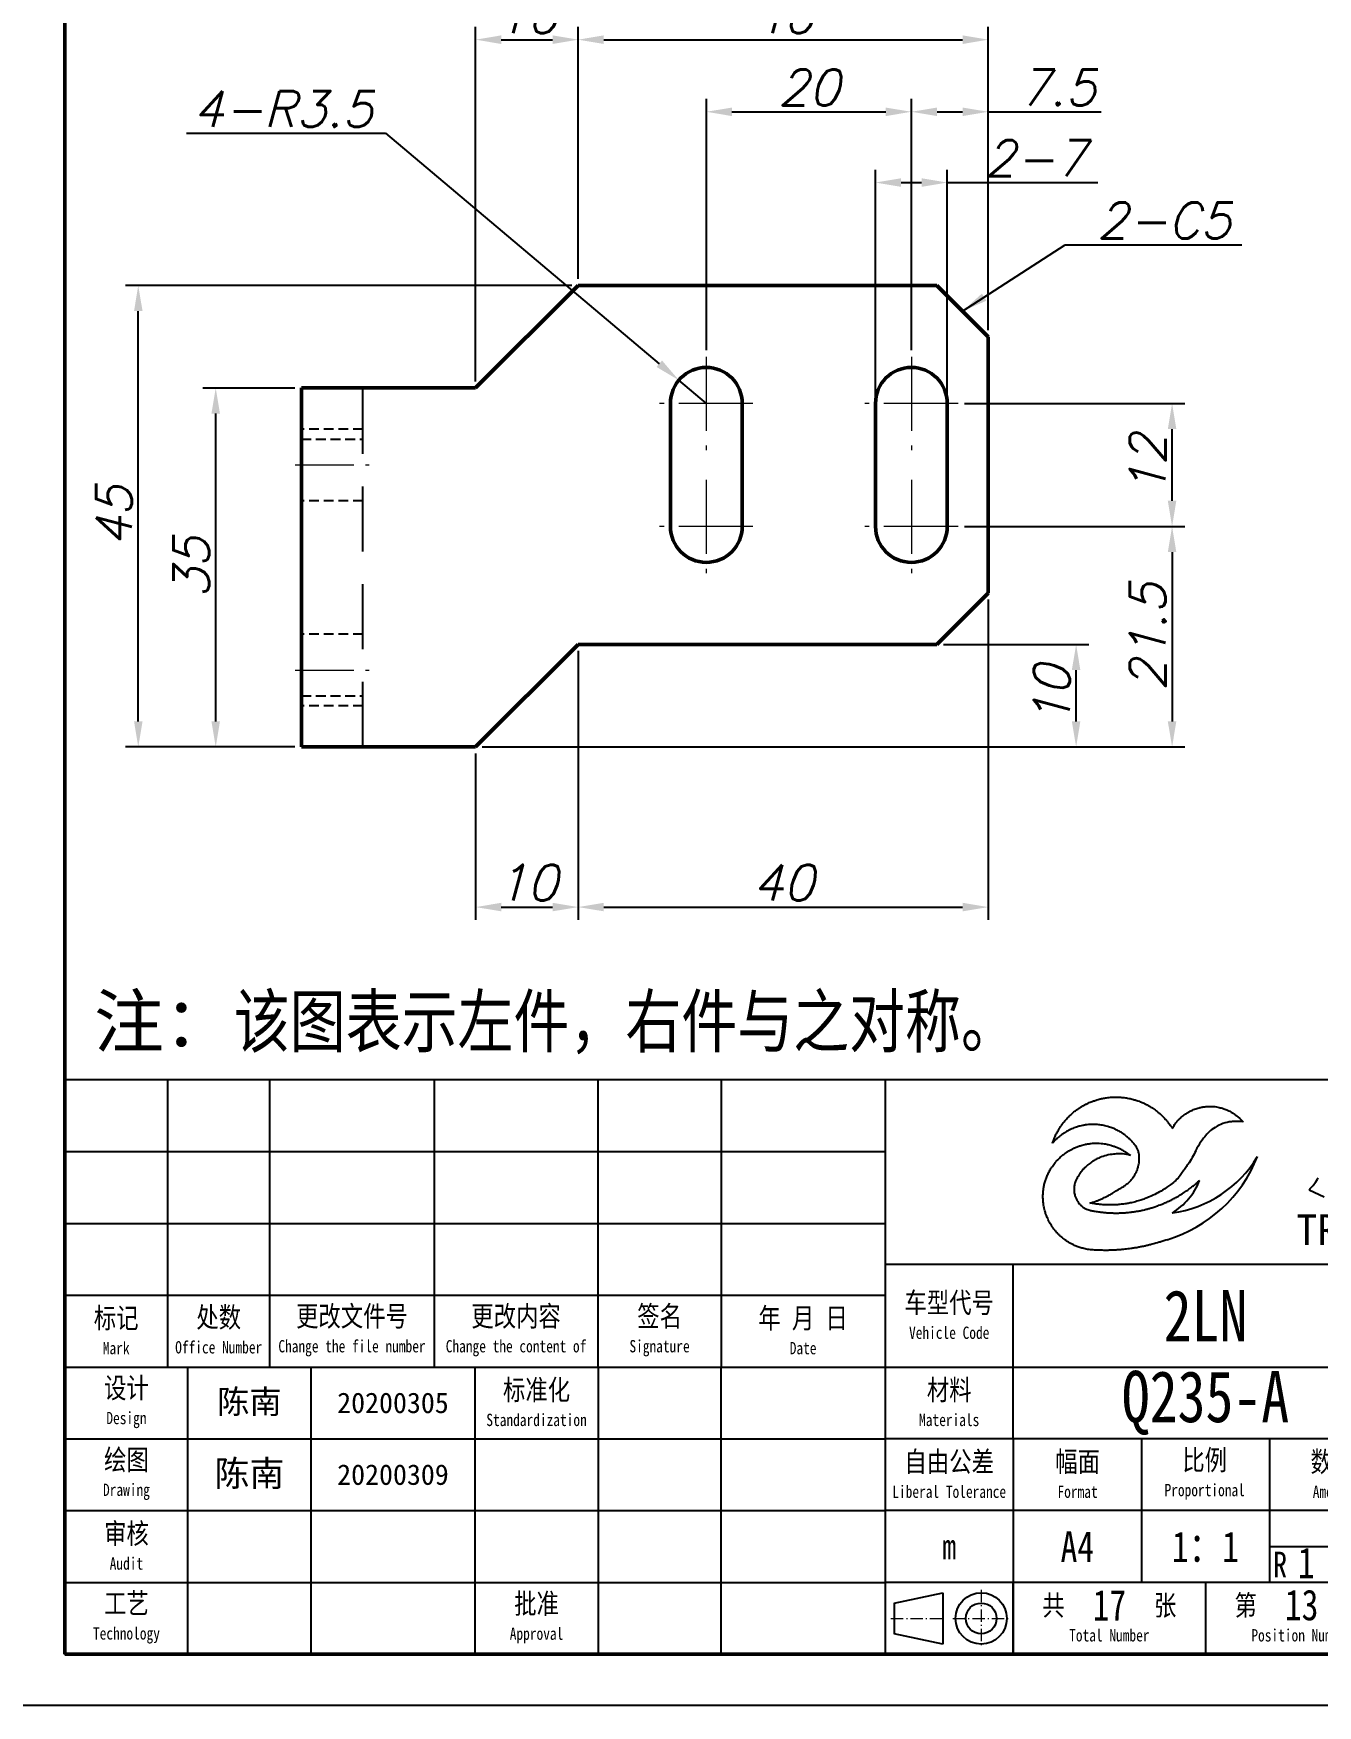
# Model space of a CAD drawing. Header units: inches. Extents: x 17901 to 26602, y 9673 to 14036.
# Drawn here: x 22094.9 to 22220.2, y 12494.8 to 12657.8 of the extents above; entities that cross this region are included whole.
import ezdxf

# ---------------------------------------------------------------- set-up
doc = ezdxf.new("R2010")
doc.units = ezdxf.units.IN
doc.header["$MEASUREMENT"] = 0
for name, pattern in [('CENTER', [50.8, 31.75, -6.35, 6.35, -6.35]), ('DASHDOT', [18.5, 12, -3, 0.5, -3]), ('DASHED2', [9.525, 6.35, -3.175])]:
    doc.linetypes.add(name, pattern=pattern)
doc.layers.add('Dim', color=3, linetype='Continuous')
for name, color, linetype, lineweight in [('中心线', 1, 'CENTER', 15), ('图框_内框线', 5, 'Continuous', 50), ('标注线', 3, 'Continuous', 25), ('粗实线', 7, 'Continuous', 50), ('细实线', 4, 'Continuous', 25), ('细点划线', 1, 'DASHDOT', 20), ('虚线', 2, 'DASHED2', 25)]:
    doc.layers.add(name, color=color, linetype=linetype, lineweight=lineweight)
doc.styles.add('DIM_FONT', font='romans.shx', dxfattribs={"oblique": 15})
doc.styles.get("Standard").update_dxf_attribs({"font": 'txt', "bigfont": 'gbcbig.shx'})
doc.styles.add('宋体', font='', dxfattribs={"width": 0.8, "height": 5})
doc.styles.add('楷体', font='KTGB2312.ttf', dxfattribs={"height": 5})
doc.styles.get('宋体').set_extended_font_data('SimSun')
doc.dimstyles.new('幅面 1：1$0', dxfattribs={"dimtxt": 3.5, "dimasz": 2.5, "dimexe": 1.25, "dimexo": 0.625, "dimtad": 1, "dimdsep": 46, "dimtxsty": 'DIM_FONT', "dimcen": 2.5, "dimclrd": 256, "dimclre": 256, "dimclrt": 256, "dimadec": 0, "dimazin": 0, "dimtm": 1e-09, "dimtfac": 0.5, "dimtmove": 0, "dimatfit": 3, "dimfxl": 1, "dimlwd": -1, "dimarcsym": 0})
doc.dimstyles.new('幅面 1：1$4', dxfattribs={"dimtxt": 3.5, "dimasz": 2.5, "dimexe": 1.25, "dimexo": 0.625, "dimtad": 1, "dimtoh": 1, "dimdsep": 46, "dimtxsty": 'DIM_FONT', "dimcen": 2.5, "dimclrd": 256, "dimclre": 256, "dimclrt": 256, "dimazin": 2, "dimtfac": 0.5, "dimtmove": 0, "dimatfit": 3, "dimfxl": 1, "dimlwd": -1, "dimlwe": -1, "dimarcsym": 0})
doc.dimstyles.new('幅面 1：1$7', dxfattribs={"dimtxt": 3.5, "dimasz": 2.5, "dimexe": 1.25, "dimexo": 0.625, "dimtad": 1, "dimdsep": 46, "dimtxsty": 'DIM_FONT', "dimcen": 2.5, "dimclrd": 256, "dimclrt": 256, "dimadec": 0, "dimazin": 0, "dimtfac": 1, "dimtmove": 0, "dimatfit": 3, "dimfxl": 1, "dimlwd": -1, "dimarcsym": 0})

# ---------------------------------------------------------------- blocks, each defined once
blk = doc.blocks.new('标题栏')
at = {"color": 3}
for p, q in [((5964.04, 3346.79), (5964.12, 3346.92)), ((5963.22, 3345.74), (5963.34, 3345.88)), ((5963.22, 3345.74), (5964.7, 3345.08)), ((5963.34, 3345.88), (5963.62, 3346.18)), ((5963.62, 3346.18), (5963.86, 3346.51)), ((5963.86, 3346.51), (5963.89, 3346.55)), ((5963.89, 3346.55), (5964.04, 3346.79))]:
    blk.add_line(p, q, dxfattribs=at)
for centre, radius, start, end in [((5945.39, 3354.08), 13.77, 286.7692, 338.3333), ((5945.39, 3354.08), 13.77, 286.7692, 338.3333), ((5948.26, 3355), 11.61, 277.9786, 328.8443), ((5946.64, 3348.96), 6.33, 300.6434, 338.8396)]:
    blk.add_arc(centre, radius, start, end, dxfattribs=at)
for points, knots in [([(5938.18, 3350.29), (5938.18, 3350.3), (5938.26, 3350.47), (5938.31, 3350.62), (5938.4, 3350.83), (5938.49, 3351.04), (5938.57, 3351.22), (5938.67, 3351.4), (5938.79, 3351.61), (5938.9, 3351.79), (5939.04, 3352), (5939.14, 3352.15), (5939.22, 3352.25), (5939.34, 3352.4), (5939.45, 3352.53), (5939.57, 3352.67), (5939.71, 3352.82), (5939.88, 3352.99), (5940.06, 3353.15), (5940.21, 3353.29), (5940.38, 3353.42), (5940.57, 3353.57), (5940.77, 3353.7), (5940.96, 3353.83), (5941.18, 3353.96), (5941.38, 3354.07), (5941.59, 3354.17), (5941.75, 3354.24), (5941.98, 3354.34), (5942.16, 3354.41), (5942.38, 3354.48), (5942.55, 3354.54), (5942.78, 3354.6), (5943.08, 3354.67), (5943.43, 3354.73), (5943.71, 3354.77), (5943.98, 3354.79), (5944.22, 3354.8), (5944.48, 3354.8), (5944.73, 3354.79), (5944.97, 3354.77), (5945.19, 3354.75), (5945.42, 3354.72), (5945.71, 3354.66), (5946.04, 3354.58), (5946.36, 3354.49), (5946.66, 3354.38), (5946.88, 3354.3), (5947.18, 3354.16), (5947.34, 3354.08), (5947.54, 3353.98), (5947.78, 3353.83), (5947.94, 3353.74), (5948.12, 3353.61), (5948.31, 3353.47), (5948.47, 3353.35), (5948.59, 3353.25), (5948.77, 3353.09), (5948.91, 3352.95), (5949.07, 3352.8), (5949.21, 3352.64), (5949.35, 3352.48), (5949.49, 3352.3), (5949.61, 3352.15), (5949.72, 3352), (5949.8, 3351.88), (5949.88, 3351.75), (5949.88, 3351.75), (5949.88, 3351.75)], [35.108024, 35.108024, 35.108024, 35.108024, 35.218126, 35.434928, 35.67466, 35.929204, 36.105223, 36.307614, 36.510709, 36.843388, 37.03131, 37.22957, 37.407039, 37.579795, 37.765882, 37.910296, 38.165232, 38.45242, 38.604655, 38.837645, 39.053203, 39.324256, 39.499783, 39.787063, 39.990147, 40.300635, 40.425212, 40.707392, 40.898186, 41.141731, 41.308118, 41.488238, 41.739059, 42.054797, 42.436785, 42.717731, 42.963028, 43.224914, 43.493523, 43.732411, 43.940977, 44.1945, 44.407195, 44.690306, 45.195342, 45.562036, 45.777731, 46.044194, 46.361671, 46.591657, 46.776271, 47.072593, 47.27435, 47.496482, 47.747907, 47.987398, 48.154842, 48.29747, 48.578571, 48.781662, 48.991899, 49.255873, 49.432303, 49.634005, 49.806929, 49.983459, 50.101051, 50.130419, 50.130419, 50.130419, 50.130419]), ([(5949.88, 3351.75), (5949.91, 3351.8), (5950.01, 3351.96), (5950.11, 3352.12), (5950.26, 3352.31), (5950.4, 3352.48), (5950.56, 3352.65), (5950.74, 3352.82), (5950.97, 3353.01), (5951.23, 3353.2), (5951.54, 3353.38), (5951.81, 3353.52), (5952.06, 3353.62), (5952.27, 3353.69), (5952.52, 3353.76), (5952.74, 3353.82), (5952.97, 3353.85), (5953.16, 3353.87), (5953.4, 3353.89), (5953.63, 3353.89), (5953.9, 3353.88), (5954.15, 3353.85), (5954.45, 3353.79), (5954.66, 3353.74), (5954.88, 3353.67), (5955.1, 3353.59), (5955.25, 3353.53), (5955.42, 3353.45), (5955.56, 3353.37), (5955.69, 3353.3), (5955.8, 3353.23), (5955.96, 3353.12), (5956.07, 3353.04), (5956.16, 3352.97), (5956.23, 3352.92), (5956.8, 3352.38)], [50.130919, 50.130919, 50.130919, 50.130919, 50.298515, 50.529584, 50.8183, 50.989168, 51.193894, 51.496856, 51.723103, 52.113679, 52.43685, 52.813462, 53.028851, 53.250312, 53.479983, 53.786178, 53.956042, 54.169503, 54.386611, 54.65758, 54.867186, 55.175514, 55.421867, 55.625039, 55.870292, 56.086155, 56.25521, 56.396766, 56.611281, 56.761813, 56.882559, 57.009954, 57.104888, 57.202159, 57.258884, 57.258884, 57.258884, 57.258884]), ([(5941.85, 3344.47), (5941.95, 3344.5), (5942.05, 3344.53), (5942.16, 3344.56), (5942.34, 3344.62), (5942.49, 3344.67), (5942.64, 3344.73), (5942.88, 3344.83), (5943.11, 3344.93), (5943.36, 3345.05), (5943.57, 3345.15), (5943.75, 3345.26), (5943.92, 3345.36), (5944.11, 3345.47), (5944.25, 3345.56), (5944.41, 3345.66), (5944.5, 3345.7), (5944.64, 3345.81), (5944.82, 3345.87), (5944.93, 3345.97), (5945.07, 3346.05), (5945.2, 3346.13), (5945.32, 3346.21), (5945.45, 3346.31), (5945.6, 3346.43), (5945.69, 3346.52), (5945.82, 3346.65), (5945.9, 3346.74), (5946.02, 3346.89), (5946.12, 3347.03), (5946.23, 3347.21), (5946.3, 3347.34), (5946.4, 3347.54), (5946.47, 3347.71), (5946.52, 3347.88), (5946.57, 3348.06), (5946.62, 3348.27), (5946.64, 3348.43), (5946.66, 3348.59), (5946.66, 3348.75), (5946.66, 3348.92), (5946.65, 3349.13), (5946.62, 3349.32), (5946.58, 3349.5), (5946.53, 3349.65), (5946.46, 3349.82), (5946.34, 3350), (5946.25, 3350.12), (5946.15, 3350.25), (5946.06, 3350.35), (5945.93, 3350.49), (5945.8, 3350.62), (5945.7, 3350.72), (5945.61, 3350.8), (5945.52, 3350.88), (5945.38, 3351), (5945.25, 3351.1), (5945.13, 3351.19), (5944.98, 3351.29), (5944.85, 3351.38), (5944.67, 3351.48), (5944.5, 3351.57), (5944.34, 3351.65), (5944.16, 3351.73), (5943.97, 3351.8), (5943.78, 3351.87), (5943.54, 3351.94), (5943.32, 3352), (5943.07, 3352.05), (5942.83, 3352.09), (5942.54, 3352.12), (5942.28, 3352.13), (5942.01, 3352.13), (5941.7, 3352.12), (5941.41, 3352.08), (5941.14, 3352.03), (5940.84, 3351.97), (5940.55, 3351.88), (5940.25, 3351.78), (5940, 3351.67), (5939.75, 3351.55), (5939.56, 3351.44), (5939.33, 3351.3), (5939.1, 3351.14), (5938.89, 3350.98), (5938.68, 3350.8), (5938.51, 3350.65), (5938.32, 3350.45), (5938.26, 3350.38), (5938.2, 3350.31), (5938.19, 3350.3), (5938.18, 3350.29)], [17.542293, 17.542293, 17.542293, 17.542293, 17.65159, 17.854593, 18.013116, 18.149611, 18.313542, 18.544521, 18.875541, 19.079753, 19.34871, 19.57107, 19.765371, 19.983351, 20.193247, 20.281163, 20.42726, 20.596686, 20.762703, 20.956917, 21.130626, 21.293146, 21.451465, 21.636197, 21.766917, 21.928679, 22.055634, 22.213438, 22.378953, 22.532136, 22.742568, 22.888258, 23.049376, 23.303136, 23.447741, 23.617055, 23.863418, 24.003866, 24.132193, 24.382297, 24.560997, 24.701644, 24.937616, 25.128607, 25.285694, 25.439113, 25.684211, 25.864184, 26.03457, 26.229648, 26.350982, 26.564352, 26.701032, 26.868815, 26.996982, 27.159016, 27.333878, 27.474015, 27.637445, 27.790842, 27.945295, 28.197985, 28.44143, 28.606434, 28.801527, 29.033546, 29.215964, 29.507831, 29.728543, 29.982851, 30.225595, 30.579106, 30.820104, 31.114203, 31.387581, 31.698556, 31.940777, 32.272504, 32.555805, 32.966694, 33.064518, 33.29302, 33.53118, 33.855824, 34.107556, 34.33513, 34.620369, 34.85826, 35.024053, 35.099152, 35.107393, 35.107393, 35.107393, 35.107393]), ([(5956.8, 3352.38), (5955.98, 3352.45), (5955.37, 3352.38), (5954.67, 3352.18), (5953.88, 3351.76), (5953.37, 3351.33), (5952.9, 3350.75), (5952.45, 3350.13), (5952.14, 3349.52), (5951.83, 3348.85), (5951.47, 3348.33), (5951.22, 3347.96), (5950.89, 3347.53), (5950.63, 3347.11), (5950.23, 3346.65), (5949.66, 3346.22), (5949.02, 3345.77), (5948.32, 3345.38), (5947.75, 3345.11), (5947.24, 3344.9), (5946.77, 3344.74), (5946.29, 3344.6), (5945.81, 3344.48), (5945.35, 3344.4), (5944.89, 3344.34), (5944.47, 3344.3), (5944.08, 3344.28), (5943.73, 3344.28), (5943.37, 3344.29), (5943.01, 3344.31), (5942.6, 3344.35), (5942.33, 3344.39), (5942.12, 3344.42), (5941.99, 3344.45), (5941.89, 3344.47), (5941.85, 3344.47)], [0, 0, 0, 0, 0.745276, 1.596, 2.353849, 3.042713, 3.690997, 4.509815, 5.077403, 5.784929, 6.578362, 7.01476, 7.418285, 7.913463, 8.572137, 9.198647, 10.204965, 10.904053, 11.649189, 12.126625, 12.536093, 13.104049, 13.629664, 14.010251, 14.4747, 14.919286, 15.28553, 15.653757, 15.929166, 16.396996, 16.790652, 17.077894, 17.30758, 17.440224, 17.51261, 17.51261, 17.51261, 17.51261]), ([(5949.37, 3340.89), (5949.23, 3340.84), (5948.97, 3340.75), (5948.47, 3340.6), (5948.05, 3340.48), (5947.54, 3340.35), (5947.25, 3340.28), (5946.95, 3340.22), (5946.56, 3340.14), (5946.25, 3340.09), (5945.85, 3340.03), (5945.42, 3339.97), (5945.09, 3339.94), (5944.64, 3339.9), (5944.36, 3339.88), (5944.01, 3339.86), (5943.75, 3339.86), (5943.54, 3339.85), (5943.31, 3339.85), (5943.07, 3339.86), (5942.79, 3339.86), (5942.44, 3339.88), (5942.1, 3339.89), (5941.8, 3339.92), (5941.48, 3339.98), (5941.28, 3340.02), (5940.98, 3340.1), (5940.73, 3340.18), (5940.45, 3340.29), (5940.19, 3340.41), (5939.88, 3340.57), (5939.64, 3340.72), (5939.41, 3340.87), (5939.18, 3341.06), (5938.96, 3341.24), (5938.76, 3341.43), (5938.58, 3341.63), (5938.41, 3341.83), (5938.25, 3342.04), (5938.1, 3342.26), (5937.96, 3342.48), (5937.84, 3342.71), (5937.73, 3342.94), (5937.64, 3343.15), (5937.56, 3343.36), (5937.5, 3343.54), (5937.44, 3343.75), (5937.39, 3343.94), (5937.35, 3344.14), (5937.31, 3344.36), (5937.29, 3344.58), (5937.27, 3344.83), (5937.26, 3345.11), (5937.27, 3345.34), (5937.28, 3345.56), (5937.31, 3345.79), (5937.35, 3346.03), (5937.4, 3346.29), (5937.45, 3346.49), (5937.55, 3346.81), (5937.63, 3347.01), (5937.71, 3347.22), (5937.8, 3347.41), (5937.9, 3347.58), (5937.99, 3347.76), (5938.08, 3347.9), (5938.19, 3348.06), (5938.32, 3348.24), (5938.47, 3348.43), (5938.6, 3348.58), (5938.74, 3348.73), (5938.88, 3348.87), (5939.09, 3349.06), (5939.3, 3349.23), (5939.5, 3349.37), (5939.63, 3349.46), (5939.82, 3349.58), (5940.05, 3349.71), (5940.29, 3349.82), (5940.54, 3349.93), (5940.75, 3350.01), (5940.91, 3350.06), (5941.11, 3350.12), (5941.31, 3350.17), (5941.56, 3350.22), (5941.85, 3350.27), (5942.07, 3350.29), (5942.34, 3350.3), (5942.6, 3350.3), (5942.92, 3350.29), (5943.22, 3350.25), (5943.45, 3350.21), (5943.67, 3350.17), (5943.86, 3350.13), (5944.05, 3350.06), (5944.22, 3350), (5944.35, 3349.95), (5944.55, 3349.87), (5944.74, 3349.79), (5944.89, 3349.71), (5945.01, 3349.65), (5945.13, 3349.57), (5945.25, 3349.5), (5945.36, 3349.43), (5945.43, 3349.38), (5945.5, 3349.34), (5945.58, 3349.27), (5945.65, 3349.23), (5945.73, 3349.16), (5945.79, 3349.11)], [3929.911695, 3929.911695, 3929.911695, 3929.911695, 3965.251997, 3996.025764, 4058.21001, 4087.996669, 4121.686025, 4149.818504, 4175.482741, 4208.339946, 4237.982306, 4264.01656, 4319.444623, 4347.117583, 4367.230935, 4401.286443, 4422.148275, 4439.337667, 4456.916206, 4476.473922, 4501.380226, 4523.424149, 4564.25259, 4591.670766, 4613.252264, 4633.752188, 4649.096958, 4683.191528, 4697.821973, 4727.060159, 4751.195265, 4778.387782, 4803.115383, 4823.594778, 4848.513636, 4870.548159, 4891.695867, 4913.397241, 4936.224586, 4959.48708, 4978.72065, 5001.323686, 5024.293898, 5043.07028, 5064.845337, 5080.083432, 5094.062053, 5116.916987, 5134.306269, 5152.769457, 5170.722413, 5197.111833, 5216.244089, 5237.638277, 5259.307665, 5273.066358, 5301.889422, 5319.308373, 5340.788225, 5368.412779, 5389.401534, 5407.142622, 5425.425324, 5441.323558, 5464.1411, 5477.361688, 5489.605443, 5505.332199, 5524.482895, 5548.503439, 5562.136547, 5578.221027, 5599.034541, 5634.232695, 5647.991678, 5659.995825, 5676.705143, 5700.02574, 5724.156128, 5752.712683, 5767.372128, 5781.593717, 5796.869249, 5819.409493, 5834.197198, 5862.90451, 5882.973429, 5900.248322, 5924.810166, 5954.450141, 5980.99743, 6002.053283, 6015.501592, 6036.64637, 6052.091626, 6068.500433, 6082.270815, 6100.114686, 6122.169126, 6136.102864, 6145.558272, 6156.538419, 6167.87232, 6180.225642, 6191.873621, 6202.087501, 6212.342323, 6219.125243, 6229.65758, 6229.65758, 6229.65758, 6229.65758]), ([(5945.79, 3349.11), (5945.54, 3349.17), (5945.15, 3349.26), (5944.61, 3349.27), (5944.07, 3349.24), (5943.47, 3349.13), (5942.89, 3348.94), (5942.45, 3348.73), (5942.09, 3348.52), (5941.73, 3348.26), (5941.34, 3347.94), (5941.06, 3347.6), (5940.83, 3347.3), (5940.65, 3347.01), (5940.54, 3346.81), (5940.41, 3346.53), (5940.33, 3346.23), (5940.3, 3346), (5940.29, 3345.66), (5940.32, 3345.46), (5940.36, 3345.26), (5940.41, 3345.1), (5940.48, 3344.92), (5940.58, 3344.73), (5940.71, 3344.52), (5940.86, 3344.33), (5941.01, 3344.19), (5941.18, 3344.05), (5941.36, 3343.93), (5941.61, 3343.82), (5941.82, 3343.77), (5941.98, 3343.74), (5942.16, 3343.7), (5942.34, 3343.67), (5942.55, 3343.63), (5942.81, 3343.6), (5942.98, 3343.58), (5943.2, 3343.55), (5943.4, 3343.53), (5943.6, 3343.52), (5943.83, 3343.51), (5944.06, 3343.5), (5944.31, 3343.49), (5944.54, 3343.49), (5944.72, 3343.5), (5944.93, 3343.5), (5945.16, 3343.52), (5945.48, 3343.54), (5945.74, 3343.57), (5946.05, 3343.61), (5946.27, 3343.64), (5946.54, 3343.69), (5946.88, 3343.75), (5947.19, 3343.82), (5947.51, 3343.9), (5947.82, 3343.99), (5948.28, 3344.14), (5948.63, 3344.26), (5949.05, 3344.43), (5949.44, 3344.6), (5949.8, 3344.78), (5950.3, 3345.04), (5950.9, 3345.4), (5951.49, 3345.81), (5951.86, 3346.08), (5952.1, 3346.27), (5952.28, 3346.43), (5952.55, 3346.67)], [0, 0, 0, 0, 66.281193, 99.345928, 138.588314, 199.134777, 257.099757, 292.931742, 321.72795, 364.398706, 407.272996, 448.445341, 483.916612, 505.465289, 524.457422, 554.184883, 577.454685, 617.543899, 633.901658, 651.862788, 668.187844, 682.322706, 696.194721, 721.550299, 749.051415, 766.735442, 779.115848, 796.999933, 819.027033, 837.88856, 853.200039, 866.471428, 882.922906, 899.319446, 918.571686, 937.820212, 956.883336, 976.083892, 991.921647, 1009.804259, 1027.876339, 1050.005586, 1070.601049, 1089.338635, 1104.778299, 1119.033194, 1146.133276, 1161.901206, 1200.292728, 1213.481515, 1230.563059, 1258.065867, 1288.950141, 1307.351901, 1335.564444, 1361.347455, 1393.208418, 1444.469791, 1475.12126, 1508.185671, 1536.215694, 1573.549795, 1667.547913, 1710.19249, 1752.663845, 1782.220569, 1792.196969, 1792.196969, 1792.196969, 1792.196969])]:
    blk.add_open_spline(points, degree=3, knots=knots, dxfattribs=at)
at = {"layer": '标注线'}
for p, q in [((5851.87, 3356.48), (5851.87, 3328.48)), ((5861.87, 3328.48), (5861.87, 3356.48)), ((5877.87, 3356.48), (5877.87, 3328.48)), ((5893.87, 3328.48), (5893.87, 3356.48)), ((5905.87, 3356.48), (5905.87, 3328.48)), ((5921.87, 3356.48), (5921.87, 3300.48)), ((5841.87, 3349.48), (5921.87, 3349.48)), ((5841.87, 3342.48), (5921.87, 3342.48)), ((5971.87, 3338.48), (5921.87, 3338.48)), ((5934.37, 3321.48), (5934.37, 3338.48)), ((5841.87, 3335.48), (5921.87, 3335.48)), ((5841.87, 3328.48), (5971.87, 3328.48)), ((5853.87, 3300.48), (5853.87, 3328.48)), ((5865.87, 3328.48), (5865.87, 3300.48)), ((5881.87, 3300.48), (5881.87, 3328.48)), ((5893.87, 3328.48), (5893.87, 3300.48)), ((5905.87, 3300.48), (5905.87, 3328.48)), ((5841.87, 3321.48), (5921.87, 3321.48)), ((6021.87, 3321.48), (5921.87, 3321.48)), ((5934.37, 3321.48), (5934.37, 3300.48)), ((5946.87, 3321.48), (5946.87, 3307.48)), ((5959.37, 3321.48), (5959.37, 3307.48)), ((5841.87, 3314.48), (5921.87, 3314.48)), ((5971.87, 3314.48), (5921.87, 3314.48)), ((5959.37, 3310.98), (5971.87, 3310.98)), ((5841.87, 3307.48), (5921.87, 3307.48)), ((5971.87, 3307.48), (5921.87, 3307.48)), ((5953.12, 3307.48), (5953.12, 3300.48))]:
    blk.add_line(p, q, dxfattribs=at)
blk.add_lwpolyline([(6021.87, 3356.48), (5841.87, 3356.48), (5841.87, 3300.48), (6021.87, 3300.48), (6021.87, 3356.48)], dxfattribs=at)
at = {"color": 1, "insert": (5961.98, 3343.37), "char_height": 3, "width": 50.75, "attachment_point": 1}
blk.add_mtext('{\\fSimSun|b0|i0|c134|p2;TRANYE AUTOEQUIPMENT}', dxfattribs=at)
at = {"layer": '标注线', "style": '宋体'}
for s, insert, char_height, width, attachment_point in [('车型代号{\\H0.6x;Vehicle Code}', (5928.12, 3333.48), 2, 12.5, 5), ('标记\\P{\\H0.6x;Mark}', (5846.87, 3331.98), 2, 10, 5), ('处数\\P{\\H0.6x;Office Number}', (5856.87, 3332.06), 2, 10, 5), ('更改文件号\\P{\\H0.6x;Change the file number}', (5869.87, 3331.98), 2, 16, 5), ('更改内容\\P{\\H0.6x;Change the content of}', (5885.87, 3331.98), 2, 16, 5), ('签名\\P{\\H0.6x;Signature}', (5899.87, 3331.98), 2, 12, 5), ('年 月 日\\P{\\H0.6x;Date}', (5913.87, 3331.98), 2, 16, 5), ('设计\\P{\\H0.6x;Design}', (5847.87, 3324.98), 2, 12, 5), ('标准化\\P{\\H0.6x;Standardization}', (5887.87, 3324.98), 2, 12, 5), ('材料\\P{\\H0.6x;Materials}', (5928.12, 3324.98), 2, 12.5, 5), ('绘图\\P{\\H0.6x;Drawing}', (5847.87, 3317.98), 2, 12, 5), ('自由公差\\P{\\H0.6x;Liberal Tolerance}', (5928.12, 3317.98), 2, 12.5, 5), ('幅面\\P{\\H0.6x;Format}', (5940.64, 3317.98), 2, 12.5404, 5), ('比例\\P{\\H0.6x;Proportional}', (5953.04, 3317.98), 2, 12.3452, 5), ('数量\\P{\\H0.6x;Amount}', (5965.54, 3317.98), 2, 12.3452, 5), ('审核\\P{\\H0.6x;Audit}', (5847.87, 3310.98), 2, 12, 5), ('m', (5928.12, 3310.98), 2.5, 12.5, 5), ('R', (5959.71, 3309.23), 2.5, 5.8727, 4), ('工艺\\P{\\H0.6x;Technology}', (5847.87, 3303.98), 2, 12, 5), ('批准\\P{\\H0.6x;Approval}', (5887.87, 3303.98), 2, 12, 5), ('共        张\\P{\\H0.6x;Total Number}', (5943.74, 3303.98), 2, 18.75, 5), ('第        张\\P{\\H0.6x;Position Number}', (5962.49, 3303.98), 2, 18.75, 5)]:
    blk.add_mtext(s, dxfattribs=dict(at, insert=insert, char_height=char_height, width=width, attachment_point=attachment_point))
blk = doc.blocks.new('一角法')
at = {"layer": '标注线', "ltscale": 43.147169}
for p, q in [((20.06, 46.92), (7.56, 46.92)), ((7.56, 46.92), (7.56, 39.92)), ((20.06, 39.92), (20.06, 46.92)), ((7.56, 39.92), (20.06, 39.92))]:
    blk.add_line(p, q, dxfattribs=at)
at = {"layer": '细实线', "ltscale": 43.147169}
for p, q in [((8.44, 44.92), (13.18, 45.92)), ((13.18, 45.92), (13.18, 40.92)), ((8.44, 44.92), (8.44, 41.92)), ((13.19, 40.92), (8.44, 41.92))]:
    blk.add_line(p, q, dxfattribs=at)
for radius in [2.5, 1.5]:
    blk.add_circle((16.93, 43.42), radius, dxfattribs=at)
at = {"layer": '细点划线', "ltscale": 0.1}
for p, q in [((16.93, 46.2), (16.93, 40.68)), ((8.13, 43.42), (13.43, 43.42)), ((14.17, 43.42), (19.69, 43.42))]:
    blk.add_line(p, q, dxfattribs=at)
blk = doc.blocks.new('*D282')
at = {"layer": 'Defpoints', "color": 0, "transparency": 16777216}
for p in [(22105.16, 12633.24), (22148.07, 12633.24), (22121.07, 12588.24)]:
    blk.add_point(p, dxfattribs=at)
at = {"layer": '标注线', "lineweight": -2, "transparency": 16777216}
for p, q in [((22147.44, 12633.24), (22103.91, 12633.24)), ((22120.44, 12588.24), (22103.91, 12588.24))]:
    blk.add_line(p, q, dxfattribs=at)
at = {"layer": '标注线', "transparency": 16777216}
blk.add_line((22105.16, 12590.74), (22105.16, 12630.74), dxfattribs=at)
for points in [[(22104.75, 12630.74), (22105.58, 12630.74), (22105.16, 12633.24)], [(22104.75, 12590.74), (22105.58, 12590.74), (22105.16, 12588.24)]]:
    blk.add_solid(points, dxfattribs=at)
at = {"layer": '标注线', "transparency": 16777216, "insert": (22102.79, 12610.74), "char_height": 3.5, "attachment_point": 5, "rotation": 90, "style": 'DIM_FONT'}
blk.add_mtext('45', dxfattribs=at)
blk = doc.blocks.new('*D283')
at = {"layer": 'Defpoints', "color": 0, "transparency": 16777216}
for p in [(22112.72, 12623.24), (22121.07, 12623.24), (22121.07, 12588.24)]:
    blk.add_point(p, dxfattribs=at)
at = {"layer": '标注线', "lineweight": -2, "transparency": 16777216}
for p, q in [((22120.44, 12623.24), (22111.47, 12623.24)), ((22120.44, 12588.24), (22111.47, 12588.24))]:
    blk.add_line(p, q, dxfattribs=at)
at = {"layer": '标注线', "transparency": 16777216}
blk.add_line((22112.72, 12590.74), (22112.72, 12620.74), dxfattribs=at)
for points in [[(22112.3, 12620.74), (22113.13, 12620.74), (22112.72, 12623.24)], [(22112.3, 12590.74), (22113.13, 12590.74), (22112.72, 12588.24)]]:
    blk.add_solid(points, dxfattribs=at)
at = {"layer": '标注线', "transparency": 16777216, "insert": (22110.34, 12605.74), "char_height": 3.5, "attachment_point": 5, "rotation": 90, "style": 'DIM_FONT'}
blk.add_mtext('35', dxfattribs=at)
blk = doc.blocks.new('*D189')
at = {"layer": 'Defpoints', "color": 0, "transparency": 16777216}
for p in [(22148.07, 12657.2), (22148.07, 12633.24), (22138.07, 12623.24)]:
    blk.add_point(p, dxfattribs=at)
at = {"layer": '标注线', "lineweight": -2, "transparency": 16777216}
for p, q in [((22138.07, 12623.87), (22138.07, 12658.45)), ((22148.07, 12633.87), (22148.07, 12658.45))]:
    blk.add_line(p, q, dxfattribs=at)
at = {"layer": '标注线', "transparency": 16777216}
blk.add_line((22140.57, 12657.2), (22145.57, 12657.2), dxfattribs=at)
for points in [[(22140.57, 12657.62), (22140.57, 12656.78), (22138.07, 12657.2)], [(22145.57, 12657.62), (22145.57, 12656.78), (22148.07, 12657.2)]]:
    blk.add_solid(points, dxfattribs=at)
at = {"layer": '标注线', "transparency": 16777216, "insert": (22143.07, 12659.58), "char_height": 3.5, "attachment_point": 5, "style": 'DIM_FONT'}
blk.add_mtext('10', dxfattribs=at)
blk = doc.blocks.new('*D284')
at = {"layer": 'Defpoints', "color": 0, "transparency": 16777216}
for p in [(22148.07, 12598.24), (22138.07, 12588.24), (22148.07, 12572.63)]:
    blk.add_point(p, dxfattribs=at)
at = {"layer": '标注线', "lineweight": -2, "transparency": 16777216}
for p, q in [((22148.07, 12597.62), (22148.07, 12571.38)), ((22138.07, 12587.62), (22138.07, 12571.38))]:
    blk.add_line(p, q, dxfattribs=at)
at = {"layer": '标注线', "transparency": 16777216}
blk.add_line((22140.57, 12572.63), (22145.57, 12572.63), dxfattribs=at)
for points in [[(22140.57, 12573.05), (22140.57, 12572.22), (22138.07, 12572.63)], [(22145.57, 12573.05), (22145.57, 12572.22), (22148.07, 12572.63)]]:
    blk.add_solid(points, dxfattribs=at)
at = {"layer": '标注线', "transparency": 16777216, "insert": (22143.07, 12575.01), "char_height": 3.5, "attachment_point": 5, "style": 'DIM_FONT'}
blk.add_mtext('10', dxfattribs=at)
blk = doc.blocks.new('*D285')
at = {"layer": 'Defpoints', "color": 0, "transparency": 16777216}
for p in [(22183.07, 12598.24), (22196.64, 12598.24), (22138.07, 12588.24)]:
    blk.add_point(p, dxfattribs=at)
at = {"layer": '标注线', "lineweight": -2, "transparency": 16777216}
for p, q in [((22183.69, 12598.24), (22197.89, 12598.24)), ((22138.69, 12588.24), (22197.89, 12588.24))]:
    blk.add_line(p, q, dxfattribs=at)
at = {"layer": '标注线', "transparency": 16777216}
blk.add_line((22196.64, 12590.74), (22196.64, 12595.74), dxfattribs=at)
for points in [[(22196.22, 12595.74), (22197.05, 12595.74), (22196.64, 12598.24)], [(22196.22, 12590.74), (22197.05, 12590.74), (22196.64, 12588.24)]]:
    blk.add_solid(points, dxfattribs=at)
at = {"layer": '标注线', "transparency": 16777216, "insert": (22194.26, 12593.24), "char_height": 3.5, "attachment_point": 5, "rotation": 90, "style": 'DIM_FONT'}
blk.add_mtext('10', dxfattribs=at)
blk = doc.blocks.new('*D286')
at = {"layer": 'Defpoints', "color": 0, "transparency": 16777216}
for p in [(22188.07, 12657.2), (22148.07, 12633.24), (22188.07, 12628.24)]:
    blk.add_point(p, dxfattribs=at)
at = {"layer": '标注线', "lineweight": -2, "transparency": 16777216}
for p, q in [((22148.07, 12633.87), (22148.07, 12658.45)), ((22188.07, 12628.87), (22188.07, 12658.45))]:
    blk.add_line(p, q, dxfattribs=at)
at = {"layer": '标注线', "transparency": 16777216}
blk.add_line((22150.57, 12657.2), (22185.57, 12657.2), dxfattribs=at)
for points in [[(22150.57, 12657.62), (22150.57, 12656.78), (22148.07, 12657.2)], [(22185.57, 12657.62), (22185.57, 12656.78), (22188.07, 12657.2)]]:
    blk.add_solid(points, dxfattribs=at)
at = {"layer": '标注线', "transparency": 16777216, "insert": (22168.07, 12659.58), "char_height": 3.5, "attachment_point": 5, "style": 'DIM_FONT'}
blk.add_mtext('40', dxfattribs=at)
blk = doc.blocks.new('*D287')
at = {"layer": 'Defpoints', "color": 0, "transparency": 16777216}
for p in [(22188.07, 12603.24), (22148.07, 12598.24), (22188.07, 12572.63)]:
    blk.add_point(p, dxfattribs=at)
at = {"layer": '标注线', "lineweight": -2, "transparency": 16777216}
for p, q in [((22188.07, 12602.62), (22188.07, 12571.38)), ((22148.07, 12597.62), (22148.07, 12571.38))]:
    blk.add_line(p, q, dxfattribs=at)
at = {"layer": '标注线', "transparency": 16777216}
blk.add_line((22150.57, 12572.63), (22185.57, 12572.63), dxfattribs=at)
for points in [[(22150.57, 12573.05), (22150.57, 12572.22), (22148.07, 12572.63)], [(22185.57, 12573.05), (22185.57, 12572.22), (22188.07, 12572.63)]]:
    blk.add_solid(points, dxfattribs=at)
at = {"layer": '标注线', "transparency": 16777216, "insert": (22168.07, 12575.01), "char_height": 3.5, "attachment_point": 5, "style": 'DIM_FONT'}
blk.add_mtext('40', dxfattribs=at)
blk = doc.blocks.new('*D288')
at = {"layer": 'Defpoints', "color": 0, "transparency": 16777216}
for p in [(22180.57, 12650.17), (22160.57, 12626.29), (22180.57, 12626.29)]:
    blk.add_point(p, dxfattribs=at)
at = {"layer": '标注线', "lineweight": -2, "transparency": 16777216}
for p, q in [((22160.57, 12626.92), (22160.57, 12651.42)), ((22180.57, 12626.92), (22180.57, 12651.42))]:
    blk.add_line(p, q, dxfattribs=at)
at = {"layer": '标注线', "transparency": 16777216}
blk.add_line((22163.07, 12650.17), (22178.07, 12650.17), dxfattribs=at)
for points in [[(22163.07, 12650.58), (22163.07, 12649.75), (22160.57, 12650.17)], [(22178.07, 12650.58), (22178.07, 12649.75), (22180.57, 12650.17)]]:
    blk.add_solid(points, dxfattribs=at)
at = {"layer": '标注线', "transparency": 16777216, "insert": (22170.57, 12652.54), "char_height": 3.5, "attachment_point": 5, "style": 'DIM_FONT'}
blk.add_mtext('20', dxfattribs=at)
blk = doc.blocks.new('*D190')
at = {"layer": 'Defpoints', "color": 0, "transparency": 16777216}
for p in [(22188.07, 12650.17), (22188.07, 12628.24), (22180.57, 12626.29)]:
    blk.add_point(p, dxfattribs=at)
at = {"layer": '标注线', "lineweight": -2, "transparency": 16777216}
for p, q in [((22180.57, 12626.92), (22180.57, 12651.42)), ((22188.07, 12628.87), (22188.07, 12651.42))]:
    blk.add_line(p, q, dxfattribs=at)
at = {"layer": '标注线', "transparency": 16777216}
for p, q in [((22183.07, 12650.17), (22185.57, 12650.17)), ((22188.07, 12650.17), (22199.09, 12650.17))]:
    blk.add_line(p, q, dxfattribs=at)
for points in [[(22183.07, 12650.58), (22183.07, 12649.75), (22180.57, 12650.17)], [(22185.57, 12650.58), (22185.57, 12649.75), (22188.07, 12650.17)]]:
    blk.add_solid(points, dxfattribs=at)
at = {"layer": '标注线', "transparency": 16777216, "insert": (22194.83, 12652.54), "char_height": 3.5, "attachment_point": 5, "style": 'DIM_FONT'}
blk.add_mtext('7.5', dxfattribs=at)
blk = doc.blocks.new('*D289')
at = {"layer": 'Defpoints', "color": 0, "transparency": 16777216}
for p in [(22184.07, 12643.27), (22177.07, 12621.74), (22184.07, 12621.74)]:
    blk.add_point(p, dxfattribs=at)
at = {"layer": '标注线', "lineweight": -2, "transparency": 16777216}
for p, q in [((22177.07, 12622.37), (22177.07, 12644.52)), ((22184.07, 12622.37), (22184.07, 12644.52))]:
    blk.add_line(p, q, dxfattribs=at)
at = {"layer": '标注线', "transparency": 16777216}
for p, q in [((22179.57, 12643.27), (22181.57, 12643.27)), ((22184.07, 12643.27), (22198.76, 12643.27))]:
    blk.add_line(p, q, dxfattribs=at)
for points in [[(22179.57, 12643.69), (22179.57, 12642.85), (22177.07, 12643.27)], [(22181.57, 12643.69), (22181.57, 12642.85), (22184.07, 12643.27)]]:
    blk.add_solid(points, dxfattribs=at)
at = {"layer": '标注线', "transparency": 16777216, "insert": (22192.66, 12645.64), "char_height": 3.5, "attachment_point": 5, "style": 'DIM_FONT'}
blk.add_mtext('2-7', dxfattribs=at)
blk = doc.blocks.new('*D290')
at = {"layer": 'Defpoints', "color": 0, "transparency": 16777216}
for p in [(22185.12, 12621.74), (22206, 12621.74), (22185.12, 12609.74)]:
    blk.add_point(p, dxfattribs=at)
at = {"layer": '标注线', "lineweight": -2, "transparency": 16777216}
for p, q in [((22185.74, 12621.74), (22207.25, 12621.74)), ((22185.74, 12609.74), (22207.25, 12609.74))]:
    blk.add_line(p, q, dxfattribs=at)
at = {"layer": '标注线', "transparency": 16777216}
blk.add_line((22206, 12612.24), (22206, 12619.24), dxfattribs=at)
for points in [[(22205.58, 12619.24), (22206.41, 12619.24), (22206, 12621.74)], [(22205.58, 12612.24), (22206.41, 12612.24), (22206, 12609.74)]]:
    blk.add_solid(points, dxfattribs=at)
at = {"layer": '标注线', "transparency": 16777216, "insert": (22203.62, 12615.74), "char_height": 3.5, "attachment_point": 5, "rotation": 90, "style": 'DIM_FONT'}
blk.add_mtext('12', dxfattribs=at)
blk = doc.blocks.new('*D291')
at = {"layer": 'Defpoints', "color": 0, "transparency": 16777216}
for p in [(22185.12, 12609.74), (22138.07, 12588.24), (22206, 12588.24)]:
    blk.add_point(p, dxfattribs=at)
at = {"layer": '标注线', "lineweight": -2, "transparency": 16777216}
for p, q in [((22185.74, 12609.74), (22207.25, 12609.74)), ((22138.69, 12588.24), (22207.25, 12588.24))]:
    blk.add_line(p, q, dxfattribs=at)
at = {"layer": '标注线', "transparency": 16777216}
blk.add_line((22206, 12607.24), (22206, 12590.74), dxfattribs=at)
for points in [[(22205.58, 12607.24), (22206.41, 12607.24), (22206, 12609.74)], [(22205.58, 12590.74), (22206.41, 12590.74), (22206, 12588.24)]]:
    blk.add_solid(points, dxfattribs=at)
at = {"layer": '标注线', "transparency": 16777216, "insert": (22203.62, 12598.99), "char_height": 3.5, "attachment_point": 5, "rotation": 90, "style": 'DIM_FONT'}
blk.add_mtext('21.5', dxfattribs=at)
blk = doc.blocks.new('*D292')
at = {"layer": 'Defpoints', "color": 0, "transparency": 16777216}
for p in [(22157.89, 12624), (22160.57, 12621.74)]:
    blk.add_point(p, dxfattribs=at)
at = {"layer": '标注线', "transparency": 16777216}
for p, q in [((22109.88, 12648.07), (22129.29, 12648.07)), ((22129.29, 12648.07), (22155.98, 12625.6)), ((22160.57, 12621.74), (22157.89, 12624))]:
    blk.add_line(p, q, dxfattribs=at)
blk.add_solid([(22156.25, 12625.92), (22155.71, 12625.29), (22157.89, 12624)], dxfattribs=at)
at = {"layer": '标注线', "transparency": 16777216, "insert": (22119.27, 12650.44), "char_height": 3.5, "attachment_point": 5, "style": 'DIM_FONT'}
blk.add_mtext('4-R3.5', dxfattribs=at)

msp = doc.modelspace()

# ---------------------------------------------------------------- linework, layer by layer
at = {"layer": 'Defpoints'}
msp.add_lwpolyline([(22073.005, 12791.785), (22283.005, 12791.785), (22283.005, 12494.785), (22073.005, 12494.785)], close=True, dxfattribs=at)
at = {"layer": '中心线', "ltscale": 0.227502}
for p, q in [((22160.568, 12626.291), (22160.568, 12617.191)), ((22180.568, 12626.291), (22180.568, 12617.191)), ((22160.568, 12614.291), (22160.568, 12605.191)), ((22180.568, 12614.291), (22180.568, 12605.191))]:
    msp.add_line(p, q, dxfattribs=at)
at = {"layer": '中心线', "ltscale": 0.2275}
for p, q in [((22165.118, 12621.741), (22156.018, 12621.741)), ((22185.118, 12621.741), (22176.018, 12621.741)), ((22165.118, 12609.741), (22156.018, 12609.741)), ((22185.118, 12609.741), (22176.018, 12609.741))]:
    msp.add_line(p, q, dxfattribs=at)
at = {"layer": '中心线', "ltscale": 0.18}
for p, q in [((22120.468, 12615.741), (22127.668, 12615.741)), ((22120.468, 12595.741), (22127.668, 12595.741))]:
    msp.add_line(p, q, dxfattribs=at)
at = {"layer": '图框_内框线'}
msp.add_lwpolyline([(22098.005, 12499.785), (22278.005, 12499.785), (22278.005, 12786.165), (22098.005, 12786.165)], close=True, dxfattribs=at)
at = {"layer": '粗实线', "ltscale": 0.353553}
for p, q in [((22138.068, 12623.241), (22148.068, 12633.241)), ((22138.068, 12588.241), (22148.068, 12598.241))]:
    msp.add_line(p, q, dxfattribs=at)
at = {"layer": '粗实线'}
for p, q in [((22148.068, 12633.241), (22183.068, 12633.241)), ((22188.068, 12603.241), (22188.068, 12628.241)), ((22121.068, 12588.241), (22121.068, 12623.241)), ((22148.068, 12598.241), (22183.068, 12598.241))]:
    msp.add_line(p, q, dxfattribs=at)
at = {"layer": '粗实线', "ltscale": 0.176777}
for p, q in [((22183.068, 12633.241), (22188.068, 12628.241)), ((22188.068, 12603.241), (22183.068, 12598.241))]:
    msp.add_line(p, q, dxfattribs=at)
at = {"layer": '粗实线', "ltscale": 0.299999}
for p, q in [((22133.068, 12623.241), (22121.068, 12623.241)), ((22133.068, 12588.241), (22121.068, 12588.241))]:
    msp.add_line(p, q, dxfattribs=at)
at = {"layer": '粗实线', "ltscale": 0.125}
for p, q in [((22133.068, 12623.241), (22138.068, 12623.241)), ((22133.068, 12588.241), (22138.068, 12588.241))]:
    msp.add_line(p, q, dxfattribs=at)
at = {"layer": '粗实线', "ltscale": 0.3}
for p, q in [((22157.068, 12609.741), (22157.068, 12621.741)), ((22164.068, 12621.741), (22164.068, 12609.741)), ((22177.068, 12609.741), (22177.068, 12621.741)), ((22184.068, 12621.741), (22184.068, 12609.741))]:
    msp.add_line(p, q, dxfattribs=at)
at = {"layer": '粗实线'}
for centre, start, end in [((22160.568, 12621.741), 360, 180), ((22180.568, 12621.741), 360, 180), ((22160.568, 12609.741), 180, 360), ((22180.568, 12609.741), 180, 360)]:
    msp.add_arc(centre, 3.5, start, end, dxfattribs=at)
at = {"layer": '虚线'}
msp.add_line((22127.068, 12588.241), (22127.068, 12623.241), dxfattribs=at)
at = {"layer": '虚线', "ltscale": 0.15}
for p, q in [((22127.068, 12619.241), (22121.068, 12619.241)), ((22121.068, 12618.241), (22127.068, 12618.241)), ((22127.068, 12612.241), (22121.068, 12612.241)), ((22127.068, 12599.241), (22121.068, 12599.241)), ((22121.068, 12593.241), (22127.068, 12593.241)), ((22127.068, 12592.241), (22121.068, 12592.241))]:
    msp.add_line(p, q, dxfattribs=at)

# ---------------------------------------------------------------- block references
at = {"layer": '细实线'}
for name, p in [('标题栏', (16256.139, 9199.31)), ('一角法', (22170.448, 12459.862))]:
    msp.add_blockref(name, p, dxfattribs=at)

# ---------------------------------------------------------------- texts
at = {"layer": 'Dim', "insert": (22100.843, 12564.003), "char_height": 5, "width": 163.92078, "attachment_point": 1}
msp.add_mtext('{\\fSimSun|b0|i0|c134|p2;注：\\W0.8;该图表示左件，右件与之对称。}', dxfattribs=at)
at = {"layer": '标注线', "insert": (22198.69, 12637.829), "char_height": 3.5, "attachment_point": 7, "style": 'DIM_FONT'}
msp.add_mtext('2-C5', dxfattribs=at)
at = {"layer": '细实线', "attachment_point": 5}
for s, insert, char_height, width, style in [('2LN', (22209.255, 12532.785), 5, 37.5, '宋体'), ('Q235-A', (22209.255, 12524.285), 5, 37.5, '宋体'), ('{\\fSTXingkai|b0|i0|c134|p2;陈南}', (22116.005, 12524.285), 2.3, 12, '楷体'), ('{\\fSimSun|b0|i0|c134|p2;20200305}', (22130.005, 12524.285), 2, 16, '楷体'), ('{\\fSTXingkai|b0|i0|c134|p2;陈南}', (22116.005, 12517.285), 2.5, 12, '楷体'), ('{\\fSimSun|b0|i0|c134|p2;20200309}', (22130.005, 12517.285), 2, 16, '楷体'), ('A4', (22196.755, 12510.285), 3, 12.50004, '宋体'), ('1：1', (22209.255, 12510.261), 3, 12.5, '宋体'), ('1', (22219.089, 12508.695), 3, 18.74089, '宋体'), ('17', (22199.884, 12504.573), 3, 18.75536, '宋体'), ('13', (22218.634, 12504.573), 3, 18.74089, '宋体')]:
    msp.add_mtext(s, dxfattribs=dict(at, insert=insert, char_height=char_height, width=width, style=style))

# ---------------------------------------------------------------- dimensions: what is measured, and where the dimension line sits
at = {"layer": '标注线'}
for base, p1, p2, picture, middle in [((22148.068, 12657.201), (22138.068, 12623.241), (22148.068, 12633.241), '*D189', (22143.068, 12659.576)), ((22188.068, 12657.201), (22148.068, 12633.241), (22188.068, 12628.241), '*D286', (22168.068, 12659.576)), ((22180.568, 12650.166), (22160.568, 12626.291), (22180.568, 12626.291), '*D288', (22170.568, 12652.541)), ((22188.068, 12650.166), (22180.568, 12626.291), (22188.068, 12628.241), '*D190', (22194.829, 12652.541)), ((22188.068, 12572.633), (22148.068, 12598.241), (22188.068, 12603.241), '*D287', (22168.068, 12575.008)), ((22148.068, 12572.633), (22138.068, 12588.241), (22148.068, 12598.241), '*D284', (22143.068, 12575.008))]:
    dim = msp.add_linear_dim(base=base, p1=p1, p2=p2, dimstyle='幅面 1：1$0', dxfattribs=at)
    dim.commit()
    dim.dimension.update_dxf_attribs({"geometry": picture, "text_midpoint": middle})
dim = msp.add_radius_dim(center=(22160.568, 12621.741), mpoint=(22157.89, 12623.995), text='4-<>', dimstyle='幅面 1：1$4', dxfattribs=at)
dim.commit()
dim.dimension.update_dxf_attribs({"geometry": '*D292', "text_midpoint": (22119.273, 12648.067), "dimtype": 164})
dim = msp.add_linear_dim(base=(22184.068, 12643.269), p1=(22177.068, 12621.741), p2=(22184.068, 12621.741), text='2-<>', dimstyle='幅面 1：1$0', dxfattribs=at)
dim.commit()
dim.dimension.update_dxf_attribs({"geometry": '*D289', "text_midpoint": (22192.662, 12645.644)})
for base, p1, p2, picture, middle in [((22105.162, 12633.241), (22121.068, 12588.241), (22148.068, 12633.241), '*D282', (22102.787, 12610.741)), ((22112.718, 12623.241), (22121.068, 12588.241), (22121.068, 12623.241), '*D283', (22110.343, 12605.741)), ((22205.998, 12621.741), (22185.118, 12609.741), (22185.118, 12621.741), '*D290', (22203.623, 12615.741)), ((22205.998, 12588.241), (22185.118, 12609.741), (22138.068, 12588.241), '*D291', (22203.623, 12598.991)), ((22196.636, 12598.241), (22138.068, 12588.241), (22183.068, 12598.241), '*D285', (22194.261, 12593.241))]:
    dim = msp.add_linear_dim(base=base, p1=p1, p2=p2, angle=90, dimstyle='幅面 1：1$0', dxfattribs=at)
    dim.commit()
    dim.dimension.update_dxf_attribs({"geometry": picture, "text_midpoint": middle})

# ---------------------------------------------------------------- leaders
at = {"layer": '标注线', "annotation_type": 0, "has_hookline": 1, "hookline_direction": 0, "text_width": 14.104}
msp.add_leader([(22185.568, 12630.741), (22195.565, 12637.204), (22198.065, 12637.204)], dimstyle='幅面 1：1$7', override={"dimgap": 0.625, "dimtad": 1}, dxfattribs=at)

doc.saveas('drawing.dxf')
